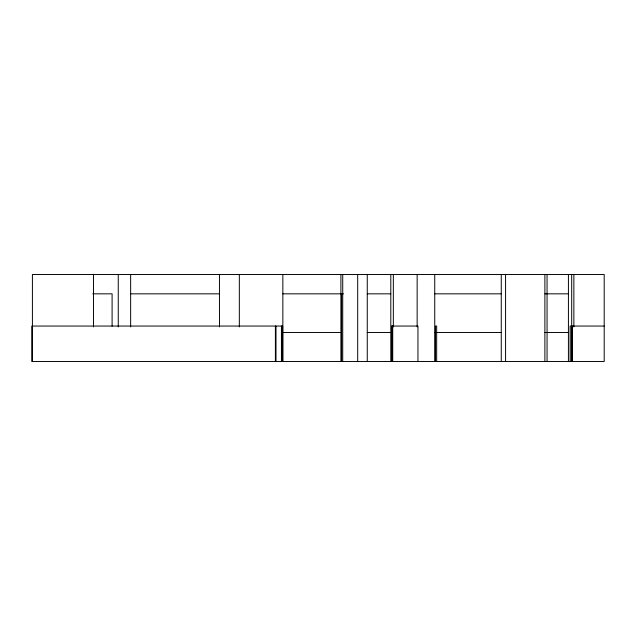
<?xml version="1.0" encoding="UTF-8"?>
<svg xmlns="http://www.w3.org/2000/svg" width="636" height="636" viewBox="0 0 636 636"><rect width="100%" height="100%" fill="white"/><g stroke="black" fill="none" stroke-linecap="round" stroke-linejoin="round"><path stroke-width="0.95" d="M92.769 293.832L112.095 293.832L112.095 326.196M130.642 293.832L219.452 293.832M282.845 293.832L343.472 293.832M367.266 293.832L390.798 293.832M434.738 293.832L501.263 293.832M544.885 293.832L568.425 293.832M604.2 326.053L571.891 326.053L571.891 361.502M282.845 332.501L340.904 332.501M367.266 332.501L390.798 332.501M434.738 332.501L501.263 332.501M544.885 332.501L568.425 332.501M573.863 274.498L573.863 326.896M572.503 326.053L572.503 361.502M571.685 274.498L571.685 361.502M571.351 361.502L571.351 326.053L570.118 326.053L570.118 361.502M568.425 274.498L568.425 361.502M547.063 274.498L547.063 361.502M544.885 274.498L544.885 361.502M505.572 274.498L505.572 361.502M501.263 274.498L501.263 361.502M436.67 361.502L436.67 326.053L435.437 326.053L435.437 361.502M434.738 274.498L434.738 361.502M417.955 361.502L417.955 326.053L391.498 326.053L391.498 361.502M417.144 274.498L417.144 326.896M393.334 274.498L393.334 326.896M392.722 326.053L392.722 361.502M392.11 326.053L392.11 361.502M390.798 274.498L390.798 361.502M367.266 274.498L367.266 361.502M357.694 274.498L357.694 361.502M342.725 274.498L342.725 361.502M341.612 293.832L341.612 361.502M340.904 274.498L340.904 361.502M282.845 274.498L282.845 361.502M282.662 361.502L282.662 326.053L31.8 326.053L31.8 361.502L604.2 361.502L604.2 274.498L32.412 274.498L32.412 361.502M282.05 326.053L282.05 361.502M281.438 326.053L281.438 361.502M276 326.053L276 361.502M275.388 326.053L275.388 361.502M239.335 274.498L239.335 326.896M219.452 274.498L219.476 326.896M130.642 274.498L130.642 326.896M118.256 274.498L118.256 326.896M93.5 274.498L93.5 326.896"/></g></svg>
